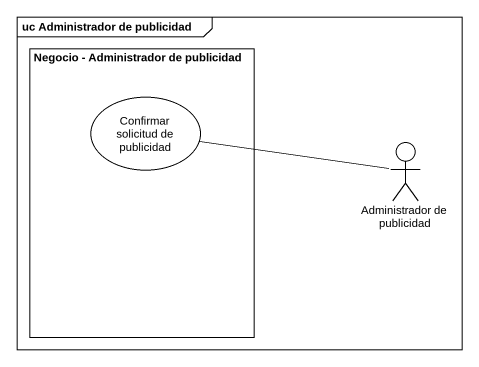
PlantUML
@startuml
mainframe uc Administrador de publicidad
rectangle "Negocio - Administrador de publicidad" as Negocio_Administrador_de {
  usecase "Confirmar solicitud de publicidad" as Confirmar_solicitud_de
}
actor "Administrador de publicidad" as Administrador_de_publicidad
Administrador_de_publicidad -left- Confirmar_solicitud_de
@enduml
